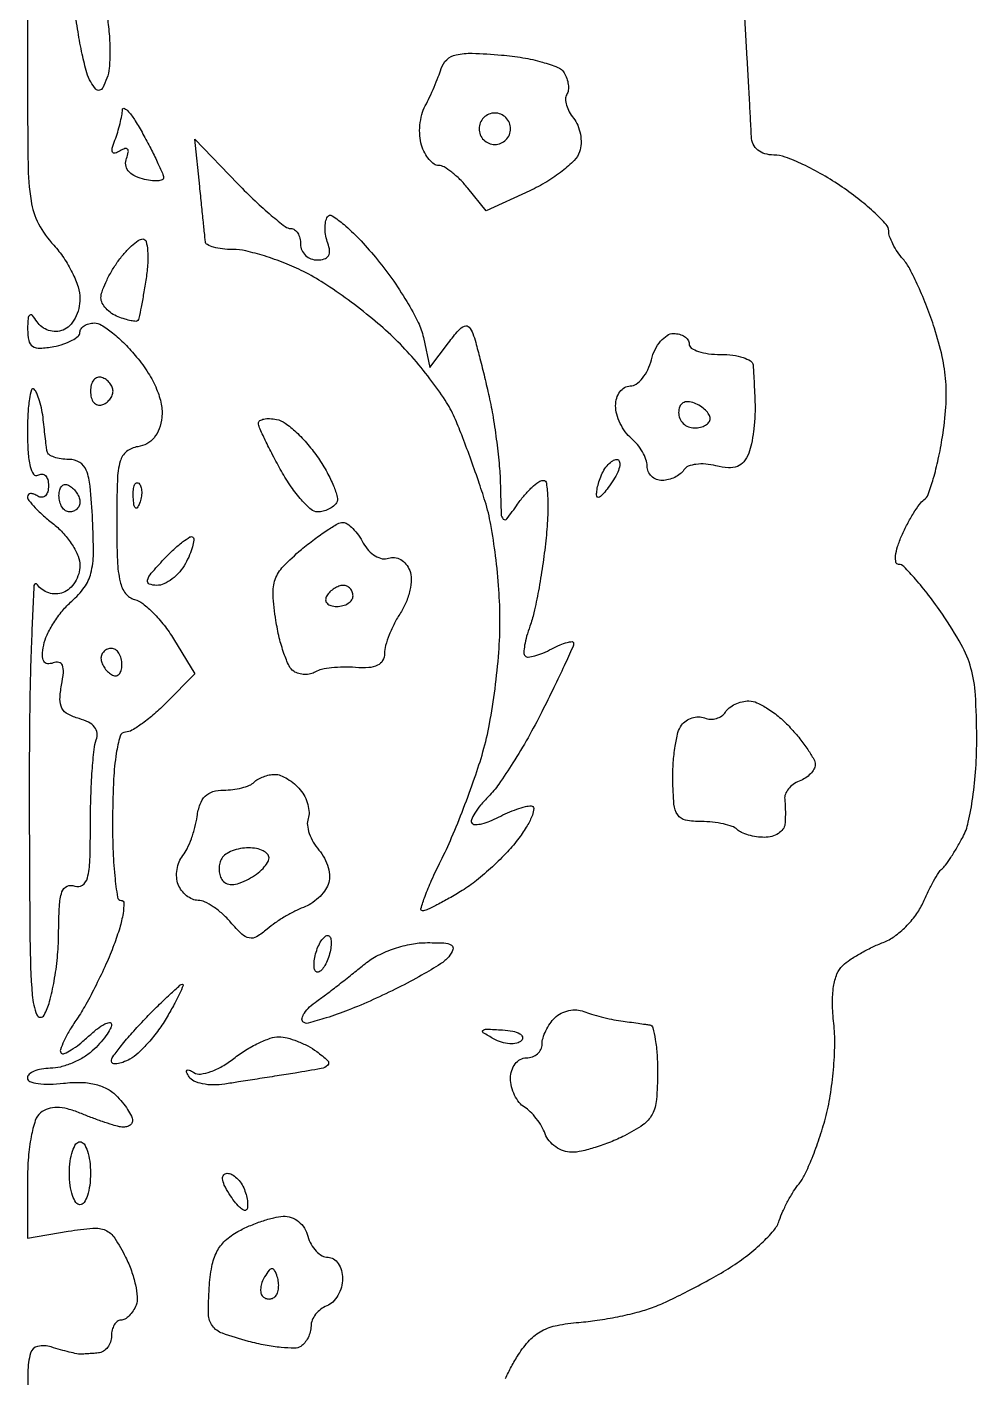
# Model space of a CAD drawing. Extents: x 0 to 102, y 0 to 135.
# Drawn here: x 0 to 7.65, y 97.08 to 107.97 of the extents above; entities that cross this region are included whole.
import ezdxf

# ---------------------------------------------------------------- set-up
doc = ezdxf.new("R2010")
doc.units = 0
doc.header["$MEASUREMENT"] = 0

msp = doc.modelspace()

# ---------------------------------------------------------------- linework, layer by layer
for points in [[(0.003009, 108.378227, 0.001974), (0, 107.616276, 0.003132), (0.004694, 106.866874, 0.034131), (0.029026, 106.566245, 0.083213), (0.089737, 106.379956, 0.06668), (0.2115, 106.207305, -0.038832), (0.292442, 106.105093, -0.033777), (0.360872, 105.986851, -0.035264), (0.408084, 105.870875, -0.079191), (0.423, 105.777291, -0.062058), (0.412903, 105.696255, -0.060656), (0.383215, 105.619502, -0.06594), (0.339375, 105.558344, -0.113172), (0.287562, 105.523517, -0.089203), (0.230183, 105.512573, -0.07897), (0.169946, 105.521497, -0.080028), (0.116147, 105.548447, -0.095843), (0.077357, 105.589622, 0.030304), (0.039587, 105.641966, 0.410297), (0.018306, 105.64424, 0.211923), (0.004416, 105.617616, 0.013988), (0.001295, 105.529082, 0.053312), (0.01024, 105.439278, 0.198405), (0.041563, 105.393248, 0.161198), (0.101295, 105.377235, 0.032799), (0.2115, 105.390894, 0.032131), (0.292489, 105.411844, 0.045349), (0.360872, 105.441402, 0.054081), (0.408618, 105.474538, 0.21734), (0.423, 105.506062, -0.151318), (0.431828, 105.534565, -0.098393), (0.456673, 105.558846, -0.081349), (0.493802, 105.575224, -0.063357), (0.53763, 105.5808, -0.141721), (0.596064, 105.563898, -0.028294), (0.685384, 105.500171, -0.027853), (0.784188, 105.411398, -0.022826), (0.879654, 105.306317, -0.032078), (0.97325, 105.177329, -0.042251), (1.040228, 105.0484, -0.048071), (1.077663, 104.926782, -0.079891), (1.082274, 104.819867, -0.056875), (1.060709, 104.727757, -0.086184), (1.020235, 104.656332, -0.096341), (0.961951, 104.608108, -0.089414), (0.8883, 104.583638, 0.135843), (0.798429, 104.544314, 0.155566), (0.747247, 104.466135, 0.060422), (0.724113, 104.313369, 0.007399), (0.7191, 103.974624, 0.008897), (0.724643, 103.663138, 0.047909), (0.746811, 103.495311, 0.103955), (0.790561, 103.400975, 0.170013), (0.862901, 103.352267, -0.102923), (0.929698, 103.319098, -0.031258), (1.014491, 103.24344, -0.029839), (1.101242, 103.144555, -0.028527), (1.177019, 103.034599), (1.347336, 102.754536), (1.117818, 102.520318, -0.019128), (1.022774, 102.430474, -0.023303), (0.926994, 102.354211, -0.022745), (0.842119, 102.298561, -0.128411), (0.790506, 102.28375, 0.325985), (0.746101, 102.249693, 0.033221), (0.715408, 102.112349, 0.026295), (0.694293, 101.903727, 0.009397), (0.685467, 101.6046, 0.010688), (0.688236, 101.345109, 0.017696), (0.702994, 101.12661, 0.011909), (0.724988, 100.953868, 0.370801), (0.755306, 100.9278, -0.416659), (0.776949, 100.905975, -0.038606), (0.769766, 100.822182, -0.032103), (0.742986, 100.706173, -0.017703), (0.696289, 100.56825, -0.014736), (0.632322, 100.41322, -0.010708), (0.552457, 100.244546, -0.010835), (0.469702, 100.087625, -0.02321), (0.397766, 99.971179, 0.01656), (0.338164, 99.877508, 0.025745), (0.293786, 99.792698, 0.023306), (0.265853, 99.723566, 0.288311), (0.271877, 99.697123, 0.311198), (0.296525, 99.692586, 0.031945), (0.351788, 99.721727, 0.030928), (0.419368, 99.769058, 0.019307), (0.492607, 99.832189, -0.020518), (0.563381, 99.892898, -0.046037), (0.622693, 99.931415, -0.097083), (0.661402, 99.942983, -0.442866), (0.6768, 99.929008, -0.127495), (0.667002, 99.891207, -0.029249), (0.631354, 99.835063, -0.028398), (0.58131, 99.773303, -0.024372), (0.522089, 99.714212, -0.050127), (0.449392, 99.660605, -0.035746), (0.358865, 99.615329, -0.036274), (0.265287, 99.58434, -0.061896), (0.183689, 99.5742, 0.040672), (0.113357, 99.568469, 0.060067), (0.053959, 99.551223, 0.07899), (0.013596, 99.525905, 0.21652), (0, 99.495979, 0.313009), (0.019275, 99.468206, 0.053233), (0.08519, 99.451302, 0.041891), (0.178844, 99.445588, 0.025156), (0.290008, 99.453729, -0.034881), (0.424034, 99.460928, -0.052398), (0.540181, 99.446833, -0.060866), (0.636899, 99.411851, -0.079358), (0.713008, 99.356706, -0.024402), (0.763913, 99.300574, -0.027564), (0.806934, 99.241903, -0.028383), (0.837497, 99.188626, -0.116544), (0.846, 99.152643, -0.161585), (0.837613, 99.127368, -0.124995), (0.814936, 99.108982, -0.096393), (0.780695, 99.100587, -0.063961), (0.74025, 99.103811, -0.024249), (0.685645, 99.11809, -0.007144), (0.603436, 99.145201, -0.007154), (0.511731, 99.178379, -0.007637), (0.423, 99.213482, 0.034443), (0.323198, 99.246903, 0.061902), (0.237703, 99.258136, 0.076729), (0.165575, 99.247517, 0.095022), (0.10575, 99.215698, 0.146338), (0.063178, 99.153724, 0.030139), (0.029885, 99.023896, 0.028179), (0.007405, 98.857675, 0.019524), (0, 98.668105), (0, 98.205728), (0.329264, 98.261356, -0.020967), (0.527754, 98.286387, -0.127712), (0.628858, 98.268975, -0.143157), (0.702905, 98.205463, -0.028684), (0.790244, 98.052954, -0.029829), (0.837188, 97.942875, -0.031964), (0.869453, 97.83048, -0.033765), (0.884263, 97.731243, -0.112229), (0.874929, 97.666362, -0.049981), (0.851334, 97.619481, -0.054882), (0.819521, 97.579802, -0.062062), (0.784712, 97.552711, -0.135163), (0.752349, 97.5438, 0.164455), (0.72353, 97.534058, 0.095748), (0.698992, 97.506523, 0.076852), (0.682411, 97.465436, 0.057609), (0.6768, 97.4169, -0.080504), (0.668822, 97.367668, -0.084282), (0.645736, 97.324334, -0.09074), (0.611412, 97.293483, -0.114678), (0.57105, 97.279982, -0.003577), (0.527461, 97.276167, -0.003606), (0.483938, 97.272987, -0.003517), (0.445982, 97.270756, -0.014534), (0.423, 97.270237, -0.053839), (0.396906, 97.273226, -0.005693), (0.33721, 97.287393, -0.006983), (0.266335, 97.306124, -0.005552), (0.19035, 97.328257, 0.125277), (0.082211, 97.333157, 0.28286), (0.024833, 97.279135, 0.062836), (0.003296, 97.124833, 0.003294), (0, 96.624602, 0.005241)], [(0.640749, 108.05859, -0.019792), (0.658226, 107.911253, -0.019874), (0.663965, 107.763201, -0.020152), (0.658628, 107.634055, -0.071323), (0.640243, 107.553361, -0.022952), (0.60681, 107.476919, -0.225642), (0.579958, 107.4557, -0.284136), (0.550927, 107.465605, -0.033702), (0.50954, 107.52346, -0.073033), (0.477737, 107.597083, -0.01218), (0.441375, 107.747228, -0.013128), (0.407311, 107.927274, -0.011298), (0.380782, 108.118092, 0.018213)], [(3.85049, 97.073869, -0.018293), (3.898374, 97.170165, -0.016185), (3.95505, 97.266805, -0.048197), (4.045108, 97.383061, -0.081316), (4.14281, 97.457816, -0.072607), (4.267149, 97.502623, -0.031587), (4.4415, 97.526795, 0.018294), (4.5896, 97.543332, 0.012801), (4.755049, 97.572308, 0.012935), (4.912357, 97.608287, 0.026108), (5.0337, 97.646211, 0.021076), (5.155885, 97.697478, 0.00857), (5.317812, 97.777011, 0.008462), (5.489223, 97.868576, 0.010672), (5.644489, 97.959316, 0.024962), (5.785162, 98.055586, 0.026446), (5.912729, 98.163676, 0.027301), (6.011833, 98.267864, 0.098371), (6.056345, 98.3475, -0.027298), (6.084902, 98.421529, -0.017447), (6.125654, 98.504274, -0.017529), (6.171412, 98.582806, -0.031022), (6.215243, 98.6436, 0.061274), (6.262332, 98.717998, 0.014946), (6.320575, 98.851272, 0.015095), (6.378572, 99.009212, 0.014531), (6.427736, 99.17237, 0.026323), (6.466337, 99.352604, 0.017487), (6.492361, 99.562461, 0.017623), (6.503327, 99.768538, 0.032552), (6.495423, 99.936011, -0.023203), (6.484634, 100.099646, -0.042833), (6.493442, 100.232574, -0.054849), (6.5207, 100.334477, -0.112592), (6.566782, 100.402533, -0.040852), (6.624803, 100.448472, -0.017456), (6.70907, 100.500501, -0.017135), (6.803248, 100.550006, -0.021596), (6.893698, 100.588943, 0.065352), (6.983471, 100.637271, 0.039586), (7.07564, 100.715455, 0.039038), (7.156276, 100.809242, 0.054565), (7.211468, 100.904951, -0.011108), (7.254747, 100.997778, -0.013394), (7.299627, 101.082886, -0.012072), (7.340783, 101.152139, -0.083266), (7.366963, 101.1816, 0.067427), (7.39386, 101.210013, 0.010616), (7.437562, 101.273603, 0.011625), (7.486033, 101.351324, 0.009918), (7.533565, 101.4354, 0.069289), (7.57874, 101.556758, 0.019564), (7.614728, 101.755794, 0.018854), (7.638872, 101.991562, 0.016527), (7.646621, 102.2391, 0.014332), (7.636098, 102.584949, 0.053133), (7.600256, 102.799874, 0.060311), (7.522365, 102.988353, 0.022194), (7.369997, 103.23315, 0.012118), (7.258834, 103.387109, 0.017577), (7.152808, 103.516957, 0.013288), (7.060224, 103.617044, 0.202124), (7.01762, 103.635, -0.354023), (6.995978, 103.652519, -0.079823), (6.993411, 103.703341, -0.050005), (7.009311, 103.778397, -0.026323), (7.043042, 103.86765, -0.017124), (7.087779, 103.960689, -0.018587), (7.137657, 104.04788, -0.018407), (7.18567, 104.119034, -0.080936), (7.2216, 104.154497, 0.152876), (7.255194, 104.198684, 0.015395), (7.296787, 104.325961, 0.018181), (7.337048, 104.484489, 0.013498), (7.370351, 104.662097, 0.021934), (7.398104, 104.903423, 0.035996), (7.397832, 105.10897, 0.036505), (7.368173, 105.310306, 0.023364), (7.30601, 105.5385, 0.013983), (7.245137, 105.710236, 0.014431), (7.175347, 105.876477, 0.014285), (7.106753, 106.016722, 0.058019), (7.053231, 106.095061, -0.031429), (7.008825, 106.15318, -0.029981), (6.971284, 106.217303, -0.031364), (6.945148, 106.277932, -0.086287), (6.9372, 106.323647, 0.186366), (6.917642, 106.374296, 0.019623), (6.827105, 106.466506, 0.022161), (6.705964, 106.570839, 0.016011), (6.562407, 106.676536, 0.019743), (6.40607, 106.77524, 0.021301), (6.246272, 106.858652, 0.02141), (6.103961, 106.918096, 0.088443), (6.012507, 106.9344, -0.069105), (5.939702, 106.944511, -0.102607), (5.882795, 106.974171, -0.113234), (5.846082, 107.021445, -0.098688), (5.831278, 107.08245, 0.002548), (5.827314, 107.167782, 0.000449), (5.818907, 107.328024, 0.000486), (5.808698, 107.515902, 0.000437), (5.797761, 107.710546), (5.770365, 108.190591)]]:
    msp.add_lwpolyline(points, format="xyb")
for points in [[(3.817593, 107.740257, -0.020888), (3.990883, 107.718371, -0.026848), (4.147564, 107.683155, -0.026574), (4.271536, 107.640981, -0.1604), (4.32287, 107.597819, -0.055245), (4.344524, 107.552202, -0.053442), (4.355968, 107.502438, -0.057968), (4.356127, 107.456149, -0.110753), (4.344035, 107.421183, 0.146163), (4.334351, 107.385258, 0.063515), (4.342003, 107.335906, 0.05519), (4.364344, 107.281704, 0.047912), (4.398906, 107.230854, -0.076398), (4.432985, 107.174032, -0.053142), (4.453808, 107.102033, -0.052778), (4.459088, 107.026621, -0.071835), (4.446964, 106.95961, -0.115021), (4.404328, 106.890292, -0.031752), (4.308104, 106.804727, -0.0303), (4.183512, 106.718982, -0.027595), (4.045604, 106.645951), (3.695059, 106.484403), (3.547119, 106.667101, 0.026272), (3.484132, 106.737034, 0.030775), (3.41723, 106.796132, 0.03218), (3.355618, 106.838073, 0.13413), (3.31269, 106.8498, -0.156089), (3.275785, 106.861609, -0.062538), (3.236326, 106.897948, -0.053734), (3.20048, 106.950997, -0.044918), (3.174179, 107.013708, -0.06091), (3.160285, 107.087686, -0.039921), (3.161657, 107.174513, -0.039856), (3.17684, 107.260247, -0.059665), (3.204603, 107.330958, 0.013765), (3.239472, 107.400324, 0.00893), (3.276113, 107.482284, 0.008979), (3.309049, 107.56366, 0.016806), (3.332266, 107.630777, -0.131551), (3.377515, 107.702789, -0.132343), (3.452595, 107.742356, -0.06442), (3.581201, 107.754378, -0.012103)], [(0.9306, 107.1036, -0.006458), (0.99295, 106.986138, -0.008702), (1.04613, 106.878168, -0.006299), (1.087725, 106.786911, -0.08805), (1.096254, 106.75197, -0.328707), (1.084755, 106.734085, -0.076512), (1.04765, 106.726117, -0.050721), (0.992282, 106.728475, -0.027972), (0.925815, 106.741938, -0.05859), (0.857105, 106.768812, -0.1063), (0.811225, 106.807588, -0.133689), (0.791599, 106.855128, -0.123654), (0.797946, 106.907612, 0.037801), (0.81245, 106.956066, 0.237209), (0.806236, 106.980349, 0.30748), (0.785141, 106.985912, 0.053753), (0.746054, 106.967216, -0.065202), (0.705884, 106.949115, -0.370985), (0.686104, 106.957886, -0.180239), (0.683366, 106.989542, -0.024018), (0.704723, 107.054341, 0.017434), (0.726683, 107.118133, 0.014273), (0.745793, 107.187684, 0.014514), (0.759689, 107.252702, 0.036435), (0.764946, 107.300869, -0.547827), (0.781294, 107.310505, -0.100974), (0.81507, 107.283689, -0.035447), (0.86798, 107.21076, -0.013969)], [(3.7647, 107.2728, 0.099038), (3.71627, 107.263112, 0.097945), (3.675077, 107.235523, 0.097945), (3.647488, 107.19433, 0.099038), (3.6378, 107.1459, 0.099038), (3.647488, 107.09747, 0.097945), (3.675077, 107.056277, 0.097945), (3.71627, 107.028688, 0.099038), (3.7647, 107.019, 0.099038), (3.81313, 107.028688, 0.097945), (3.854323, 107.056277, 0.097945), (3.881912, 107.09747, 0.099038), (3.8916, 107.1459, 0.099038), (3.881912, 107.19433, 0.097945), (3.854323, 107.235523, 0.097945), (3.81313, 107.263112, 0.099038)], [(1.695132, 106.70175, 0.010451), (1.834136, 106.56401, 0.014798), (1.963883, 106.447818, 0.010828), (2.075248, 106.357929, 0.165854), (2.121361, 106.3422, -0.159328), (2.151203, 106.332443, -0.096877), (2.176617, 106.304923, -0.0786), (2.193779, 106.26383, -0.059756), (2.1996, 106.2153, 0.106303), (2.210012, 106.166882, 0.099375), (2.239536, 106.125677, 0.096079), (2.283653, 106.098054, 0.09222), (2.335551, 106.0884, 0.076788), (2.391138, 106.096988, 0.177932), (2.42403, 106.122448, 0.167014), (2.433824, 106.164482, 0.066184), (2.419877, 106.222934, -0.045872), (2.403727, 106.280234, -0.042345), (2.397718, 106.341091, -0.045067), (2.401948, 106.396418, -0.097103), (2.416939, 106.436248, -0.422199), (2.454598, 106.444599, -0.029924), (2.55023, 106.373309, -0.02805), (2.669694, 106.260555, -0.015754), (2.802325, 106.111363, -0.01979), (2.934924, 105.938957, -0.019166), (3.054982, 105.754792, -0.019487), (3.147917, 105.584845, -0.064194), (3.189626, 105.46435), (3.24023, 105.221), (3.391466, 105.421498, -0.01648), (3.472025, 105.52128, -0.125109), (3.521187, 105.555618, -0.309997), (3.557632, 105.546683, -0.096539), (3.587995, 105.495648, -0.019346), (3.610661, 105.423784, -0.003926), (3.644889, 105.294584, -0.004134), (3.682292, 105.143616, -0.003863), (3.718076, 104.9886, -0.014022), (3.75104, 104.818204, -0.009194), (3.779868, 104.620326, -0.009251), (3.800848, 104.42642, -0.017515), (3.809369, 104.2695, 0.003687), (3.81543, 104.041693, 0.182212), (3.832495, 104.000695, 0.462022), (3.861239, 104.002125, 0.011592), (3.948656, 104.12145, -0.023834), (4.004837, 104.194326, -0.029921), (4.063843, 104.255885, -0.030768), (4.117882, 104.300052, -0.157202), (4.154324, 104.3118, -0.378444), (4.18051, 104.288667, -0.020241), (4.190494, 104.168905, -0.023426), (4.189843, 104.011869, -0.01393), (4.175106, 103.82535, -0.009754), (4.149595, 103.62429, -0.009477), (4.116051, 103.422433, -0.009421), (4.079868, 103.246169, -0.034365), (4.047235, 103.136817, 0.020842), (4.020943, 103.056687, 0.029158), (4.004716, 102.983103, 0.028969), (3.998686, 102.923517, 0.210091), (4.008887, 102.897313, 0.229148), (4.034122, 102.888531, 0.036234), (4.087147, 102.898623, 0.034017), (4.152442, 102.92088, 0.023723), (4.222754, 102.954322, -0.019875), (4.290465, 102.987168, -0.038255), (4.347369, 103.007005, -0.056133), (4.386984, 103.012863, -0.424403), (4.3992, 103.001064, -0.106099), (4.392056, 102.967778, -0.00238), (4.323924, 102.818262, -0.005263), (4.241141, 102.643717, -0.003523), (4.142941, 102.445728, -0.012018), (4.032076, 102.238633, -0.011856), (3.910907, 102.036152, -0.011798), (3.796494, 101.863996, -0.043838), (3.712891, 101.764291, 0.022859), (3.649332, 101.694639, 0.036584), (3.602519, 101.629183, 0.041928), (3.575643, 101.575464, 0.299909), (3.581204, 101.548396, 0.213565), (3.608455, 101.537995, 0.042893), (3.661138, 101.545524, 0.038383), (3.725675, 101.5658, 0.02757), (3.794193, 101.597746, -0.020046), (3.866419, 101.632752, -0.019314), (3.942108, 101.662335, -0.019657), (4.010724, 101.68316, -0.063926), (4.057771, 101.6892, -0.420901), (4.07785, 101.668658, -0.085675), (4.066944, 101.61306, -0.04614), (4.025887, 101.529535, -0.021894), (3.95883, 101.43, -0.0289), (3.866239, 101.318818, -0.017864), (3.745634, 101.198823, -0.0179), (3.617563, 101.088442, -0.030504), (3.502162, 101.007, -0.008573), (3.396647, 100.944262, -0.011521), (3.298858, 100.891316, -0.008751), (3.216039, 100.850726, -0.109989), (3.182239, 100.8432, -0.502591), (3.169306, 100.860594, -0.014768), (3.20284, 100.961243, -0.018459), (3.255838, 101.090889, -0.010252), (3.329448, 101.24505, 0.015778), (3.416807, 101.433327, 0.008604), (3.512637, 101.669363, 0.008566), (3.601883, 101.912853, 0.01346), (3.669273, 102.125221, 0.024828), (3.722062, 102.349958, 0.013102), (3.766274, 102.633168, 0.013005), (3.796449, 102.926104, 0.019558), (3.806084, 103.182721, 0.017241), (3.797079, 103.432345, 0.013285), (3.770655, 103.703597, 0.013486), (3.73234, 103.956004, 0.030992), (3.686759, 104.1426, 0.00712), (3.63208, 104.309959, 0.004873), (3.565453, 104.498449, 0.004912), (3.497684, 104.678853, 0.009909), (3.440078, 104.8194, 0.043225), (3.365501, 104.957485, 0.017672), (3.242046, 105.13154, 0.017329), (3.095491, 105.310226, 0.021208), (2.946053, 105.466203, 0.019356), (2.780015, 105.613508, 0.013709), (2.583112, 105.766188, 0.013866), (2.386688, 105.901847, 0.028292), (2.22412, 105.994953, 0.021188), (2.071987, 106.063107, 0.019146), (1.90945, 106.120699, 0.019564), (1.759873, 106.160988, 0.056056), (1.65307, 106.173, -0.027885), (1.570372, 106.177616, -0.042305), (1.499773, 106.191638, -0.05071), (1.449156, 106.211971, -0.256612), (1.432939, 106.23645, 0.004527), (1.429101, 106.278147, 0.000329), (1.417394, 106.393092, 0.00046), (1.403216, 106.530161, 0.000348), (1.38741, 106.6806), (1.347142, 107.0613)], [(0.930078, 106.2576, -0.340989), (0.955847, 106.237714, -0.044029), (0.968302, 106.164408, -0.036699), (0.969012, 106.06198, -0.021671), (0.955607, 105.94035, -0.004202), (0.935527, 105.817105, -0.006231), (0.915681, 105.709494, -0.003035), (0.897192, 105.618711, -0.115488), (0.888434, 105.599959, -0.254139), (0.873953, 105.593731, -0.024556), (0.834735, 105.599284, -0.026468), (0.785793, 105.611402, -0.017698), (0.731209, 105.63016, -0.057562), (0.67805, 105.65793, -0.058771), (0.633034, 105.696922, -0.06492), (0.602442, 105.740699, -0.120647), (0.5922, 105.782527, -0.084295), (0.600771, 105.833007, -0.023444), (0.630886, 105.907695, -0.022961), (0.67349, 105.990323, -0.022264), (0.723897, 106.069576, -0.024575), (0.779781, 106.141559, -0.030543), (0.838788, 106.202368, -0.03164), (0.893019, 106.245875, -0.154424)], [(5.204512, 105.4962, -0.065727), (5.252407, 105.489877, -0.083036), (5.292997, 105.471349, -0.099156), (5.320145, 105.443862, -0.14642), (5.3298, 105.4116, 0.254951), (5.347529, 105.379091, 0.06271), (5.404354, 105.351851, 0.048861), (5.486373, 105.333156, 0.031626), (5.5836, 105.327, -0.031529), (5.681369, 105.320829, -0.046741), (5.765105, 105.302149, -0.057619), (5.824721, 105.274951, -0.238635), (5.845091, 105.2424, -0.008847), (5.848541, 105.195202, -0.001881), (5.852782, 105.112944, -0.001968), (5.856964, 105.017553, -0.00187), (5.860473, 104.920497, -0.022742), (5.859139, 104.818479, -0.017759), (5.848729, 104.708143, -0.018089), (5.831629, 104.605925, -0.041142), (5.809694, 104.530824, -0.077068), (5.770582, 104.462552, -0.133798), (5.718177, 104.424286, -0.110457), (5.64605, 104.413778, -0.042664), (5.545696, 104.430037, 0.042075), (5.463176, 104.443507, 0.051586), (5.385128, 104.441526, 0.06024), (5.322482, 104.42561, 0.163456), (5.287692, 104.396711, -0.087983), (5.258655, 104.364204, -0.053318), (5.214819, 104.336742, -0.051324), (5.163831, 104.318097, -0.062082), (5.113307, 104.3118, -0.094533), (5.066774, 104.320677, -0.096772), (5.02721, 104.346034, -0.098931), (5.000726, 104.383872, -0.103734), (4.9914, 104.428341, 0.086594), (4.982282, 104.480597, 0.04354), (4.954123, 104.541585, 0.041499), (4.913056, 104.601291, 0.048188), (4.8645, 104.6502, -0.063393), (4.815925, 104.70219, -0.044279), (4.774877, 104.77124, -0.044533), (4.746903, 104.845823, -0.067559), (4.7376, 104.914359, -0.07247), (4.746444, 104.975057, -0.087334), (4.772183, 105.02654, -0.100473), (4.810434, 105.060958, -0.133897), (4.855329, 105.0732, 0.15466), (4.904295, 105.088717, 0.069524), (4.954068, 105.135328, 0.059134), (4.99711, 105.203792, 0.049341), (5.02614, 105.2847, -0.052514), (5.055746, 105.365596, -0.061291), (5.100434, 105.434072, -0.071387), (5.152651, 105.48058, -0.147328)], [(0.598545, 105.141585, 0.159683), (0.563988, 105.14176, 0.143818), (0.534315, 105.121576, 0.107546), (0.514339, 105.082593, 0.064908), (0.5076, 105.0309, 0.064908), (0.514339, 104.979207, 0.107546), (0.534315, 104.940224, 0.143818), (0.563988, 104.92004, 0.159683), (0.598545, 104.920215, 0.073624), (0.633308, 104.937818, 0.066918), (0.662775, 104.965234, 0.070382), (0.682687, 104.99791, 0.102038), (0.68949, 105.0309, 0.102038), (0.682687, 105.06389, 0.070382), (0.662775, 105.096566, 0.066918), (0.633308, 105.123982, 0.073624)], [(0.053722, 105.047678, 0.564595), (0.032968, 105.042542, 0.036584), (0.015781, 104.96818, 0.025863), (0.003787, 104.85134, 0.012645), (0, 104.701607, 0.016254), (0.005298, 104.538688, 0.043475), (0.02286, 104.423969, 0.086486), (0.050018, 104.361712, 0.405363), (0.0846, 104.3541, -0.146489), (0.116697, 104.36273, -0.191582), (0.144349, 104.350817, -0.134005), (0.163028, 104.318114, -0.063222), (0.1692, 104.2695, -0.063222), (0.163028, 104.220886, -0.134005), (0.144349, 104.188183, -0.191582), (0.116697, 104.17627, -0.146489), (0.0846, 104.1849, 0.047384), (0.052148, 104.200933, 0.103166), (0.024851, 104.205298, 0.180658), (0.007201, 104.197742, 0.205014), (0, 104.180918, 0.173404), (0.01096, 104.150266, 0.018245), (0.062128, 104.09231, 0.020865), (0.130493, 104.02611, 0.01527), (0.2115, 103.958285, -0.043481), (0.292422, 103.882379, -0.040862), (0.360872, 103.792111, -0.043562), (0.407989, 103.701615, -0.09856), (0.423, 103.626205, -0.074858), (0.412877, 103.55897, -0.064511), (0.383215, 103.493902, -0.06685), (0.339345, 103.440753, -0.095495), (0.287562, 103.408517, -0.086893), (0.230454, 103.397353, -0.079308), (0.170998, 103.405646, -0.081317), (0.118369, 103.431665, -0.099275), (0.080939, 103.471724, 0.735718), (0.052159, 103.464333, 0.003359), (0.031772, 103.002455, 0.006528), (0.01755, 102.418218, 0.003423), (0.014327, 101.691152, 0.001569), (0.02029, 100.61686, 0.015417), (0.038182, 100.164345, 0.081897), (0.076089, 100.005162, 0.626459), (0.133352, 100.00205, 0.060628), (0.177643, 100.111451, 0.021081), (0.215065, 100.277686, 0.020581), (0.24124, 100.466007, 0.022544), (0.250802, 100.650195, -0.010252), (0.257125, 100.881791, -0.068), (0.278185, 100.995216, -0.207374), (0.318949, 101.040921, -0.20269), (0.3807, 101.042994, 0.247395), (0.443049, 101.050426, 0.182003), (0.483454, 101.108603, 0.054279), (0.503142, 101.249826, 0.007517), (0.5076, 101.54633, -0.00782), (0.511047, 101.766689, -0.009598), (0.521431, 101.972246, -0.008249), (0.536265, 102.143973, -0.066031), (0.554685, 102.221063, 0.122096), (0.561484, 102.275872, 0.140515), (0.541079, 102.3243, 0.107326), (0.492234, 102.363717, 0.052393), (0.41695, 102.392095, -0.057279), (0.326714, 102.427116, -0.15122), (0.278216, 102.475557, -0.130962), (0.261644, 102.547837, -0.038474), (0.274472, 102.661923, 0.023121), (0.289274, 102.764984, 0.115256), (0.281573, 102.822512, 0.265131), (0.253492, 102.845682, 0.135304), (0.206504, 102.841089, -0.116776), (0.160384, 102.834876, -0.251533), (0.131507, 102.854271, -0.13606), (0.120964, 102.902305, -0.032518), (0.130793, 102.98423, -0.064494), (0.157744, 103.067438, -0.031759), (0.211703, 103.164921, -0.030874), (0.281508, 103.260506, -0.039169), (0.357646, 103.3389, 0.057152), (0.457895, 103.449819, 0.093142), (0.511195, 103.564523, 0.061644), (0.531215, 103.722438, 0.013771), (0.524528, 103.99455, 0.010166), (0.504899, 104.265038, 0.070168), (0.474256, 104.394235, 0.167341), (0.420614, 104.45733, 0.134449), (0.334178, 104.481, -0.036335), (0.270224, 104.485654, -0.050328), (0.214491, 104.499638, -0.061405), (0.174154, 104.520081, -0.205449), (0.158403, 104.54445, -0.010209), (0.153019, 104.580527, -0.001976), (0.144879, 104.645963, -0.002101), (0.136005, 104.722374, -0.001939), (0.127526, 104.800928, 0.022383), (0.115888, 104.878763, 0.024369), (0.097563, 104.953034, 0.024817), (0.075778, 105.014568, 0.099203)], [(5.3721, 104.934594, 0.075244), (5.320074, 104.94602, 0.151899), (5.279663, 104.936324, 0.166113), (5.254185, 104.906357, 0.094119), (5.2452, 104.859045, 0.10122), (5.254898, 104.811632, 0.098432), (5.282477, 104.771297, 0.097416), (5.323666, 104.744275, 0.096899), (5.3721, 104.7348, 0.057609), (5.420636, 104.740411, 0.076852), (5.461723, 104.756992, 0.095748), (5.489258, 104.78153, 0.164455), (5.499, 104.810349, 0.13875), (5.48981, 104.842827, 0.061199), (5.461723, 104.87801, 0.053891), (5.420643, 104.910365, 0.048303)], [(2.006275, 104.803868, -0.108744), (2.074916, 104.774287, -0.03114), (2.165103, 104.700489, -0.02976), (2.259117, 104.602215, -0.027695), (2.343246, 104.491174, -0.021616), (2.413395, 104.376697, -0.030052), (2.4653, 104.268267, -0.030304), (2.495887, 104.177724, -0.207598), (2.489278, 104.132209, -0.087837), (2.463916, 104.1038, -0.053324), (2.425653, 104.079799, -0.051349), (2.38116, 104.063504, -0.062196), (2.337085, 104.058, -0.182546), (2.28469, 104.077789, -0.030972), (2.207712, 104.154576, -0.030321), (2.124514, 104.260875, -0.022863), (2.045978, 104.386769, -0.007002), (1.975199, 104.516939, -0.009618), (1.915479, 104.636039, -0.006738), (1.869048, 104.736727, -0.105034), (1.8612, 104.773672, -0.257045), (1.872245, 104.793736, -0.09004), (1.903816, 104.806522, -0.0619), (1.950687, 104.810354, -0.037062)], [(4.747368, 104.481, -0.31296), (4.7675, 104.467031, -0.130593), (4.770897, 104.432428, -0.067431), (4.754611, 104.379123, -0.03178), (4.720369, 104.315647, -0.01756), (4.678878, 104.254128, -0.030493), (4.6397, 104.206606, -0.033321), (4.606928, 104.175844, -0.38572), (4.590761, 104.176639, -0.209904), (4.583617, 104.194972, -0.029921), (4.587825, 104.236078, -0.029807), (4.599251, 104.286828, -0.021345), (4.61776, 104.341991, -0.044569), (4.643811, 104.395175, -0.051509), (4.677836, 104.440166, -0.058929), (4.714296, 104.471042, -0.147285)], [(0.3384, 104.2695, -0.06081), (0.370761, 104.243595, -0.051032), (0.398149, 104.209189, -0.053229), (0.416799, 104.171919, -0.089642), (0.423, 104.137607, -0.105429), (0.416523, 104.107233, -0.099231), (0.398149, 104.081385, -0.096318), (0.370695, 104.064059, -0.092995), (0.3384, 104.058, -0.153634), (0.306135, 104.068154, -0.097988), (0.278651, 104.096744, -0.080552), (0.260106, 104.139462, -0.062283), (0.2538, 104.189893, -0.066118), (0.259998, 104.236561, -0.138808), (0.278651, 104.267683, -0.191142), (0.306282, 104.278632, -0.139169)], [(0.897113, 104.288887, -0.126455), (0.913461, 104.261229, -0.060344), (0.920158, 104.220172, -0.05415), (0.916992, 104.173003, -0.051402), (0.903791, 104.126737, -0.054073), (0.885048, 104.091487, -0.470617), (0.86963, 104.090028, -0.168741), (0.857674, 104.114711, -0.018894), (0.852679, 104.17785, -0.028489), (0.853609, 104.236747, -0.077125), (0.862976, 104.277354, -0.208169), (0.878597, 104.292797, -0.296942)], [(2.541514, 103.9734, -0.15572), (2.576433, 103.962255, -0.043451), (2.620681, 103.924623, -0.039377), (2.665971, 103.870905, -0.032602), (2.705514, 103.80735, 0.061931), (2.748049, 103.747148, 0.073111), (2.801967, 103.703006, 0.085388), (2.858544, 103.681082, 0.142388), (2.909074, 103.685312, -0.124478), (2.957059, 103.691036, -0.100781), (3.006271, 103.674189, -0.090494), (3.049188, 103.637209, -0.078327), (3.078902, 103.585641, -0.098338), (3.090807, 103.516437, -0.046923), (3.080001, 103.426414, -0.044027), (3.050421, 103.331207, -0.047737), (3.005219, 103.245356, 0.026965), (2.955913, 103.16045, 0.024453), (2.914241, 103.067959, 0.025237), (2.885197, 102.981465, 0.068479), (2.8764, 102.917533, -0.130097), (2.861227, 102.860206, -0.152198), (2.820248, 102.821936, -0.097774), (2.74863, 102.803325, -0.033851), (2.641329, 102.804224, 0.0228), (2.54501, 102.807159, 0.023635), (2.449983, 102.801222, 0.02418), (2.368643, 102.788261, 0.087023), (2.32004, 102.76885, -0.084109), (2.280457, 102.752776, -0.061099), (2.233043, 102.748216, -0.060444), (2.185357, 102.755272, -0.077544), (2.144955, 102.773432, -0.140042), (2.10716, 102.816933, -0.024927), (2.066046, 102.917754, -0.02524), (2.028682, 103.044401, -0.020402), (2.001123, 103.18348, -0.023487), (1.978546, 103.391986, -0.101794), (1.996067, 103.514543, -0.105683), (2.060198, 103.617869, -0.026315), (2.20627, 103.75453, -0.01315), (2.311372, 103.838348, -0.017132), (2.412044, 103.909107, -0.01483), (2.498547, 103.961991, -0.130501)], [(1.332588, 103.853412, -0.236475), (1.340527, 103.829533, -0.033045), (1.32937, 103.77706, -0.031964), (1.306523, 103.712364, -0.022007), (1.272878, 103.642246, -0.055607), (1.226461, 103.57476, -0.052365), (1.165452, 103.517631, -0.056342), (1.099778, 103.478677, -0.106096), (1.039776, 103.4658, -0.096647), (0.981716, 103.477129, -0.382401), (0.967049, 103.507114, -0.109163), (0.997169, 103.563172, -0.010922), (1.099487, 103.676966, -0.015933), (1.178041, 103.755419, -0.026243), (1.249792, 103.815903, -0.024441), (1.308839, 103.856218, -0.346885)], [(2.542993, 103.4658, 0.089642), (2.508681, 103.459599, 0.053229), (2.471411, 103.440949, 0.051032), (2.437005, 103.413561, 0.06081), (2.4111, 103.3812, 0.139169), (2.401968, 103.349082, 0.191142), (2.412917, 103.321451, 0.138808), (2.444039, 103.302798, 0.066118), (2.490707, 103.2966, 0.062283), (2.541138, 103.302906, 0.080552), (2.583856, 103.321451, 0.097988), (2.612446, 103.348935, 0.153634), (2.6226, 103.3812, 0.092995), (2.616541, 103.413495, 0.096318), (2.599215, 103.440949, 0.099231), (2.573367, 103.459323, 0.105429)], [(0.6768, 102.9582, 0.092995), (0.644505, 102.952141, 0.096318), (0.617051, 102.934815, 0.099231), (0.598677, 102.908967, 0.105429), (0.5922, 102.878593, 0.089642), (0.598401, 102.844281, 0.053229), (0.617051, 102.807011, 0.051032), (0.644439, 102.772605, 0.06081), (0.6768, 102.7467, 0.139169), (0.708918, 102.737568, 0.191142), (0.736549, 102.748517, 0.138808), (0.755202, 102.779639, 0.066118), (0.7614, 102.826307, 0.062283), (0.755094, 102.876738, 0.080552), (0.736549, 102.919456, 0.097988), (0.709065, 102.948046, 0.153634)], [(5.811542, 102.5352, -0.110242), (5.876343, 102.520737, -0.033857), (5.964489, 102.471791, -0.032043), (6.05856, 102.401952, -0.030181), (6.144949, 102.319341, -0.017621), (6.221543, 102.230619, -0.021726), (6.286235, 102.14254, -0.020764), (6.333402, 102.065352, -0.127433), (6.345, 102.020586, -0.130441), (6.335619, 101.98524, -0.063108), (6.307283, 101.947567, -0.056171), (6.265711, 101.913421, -0.0523), (6.216602, 101.888419, 0.064258), (6.168376, 101.862401, 0.067759), (6.129305, 101.825385, 0.075474), (6.104939, 101.783455, 0.1244), (6.099726, 101.743024, -0.018043), (6.103431, 101.6986, -0.009927), (6.104918, 101.644072, -0.009886), (6.104234, 101.588627, -0.015597), (6.101224, 101.54115, -0.138436), (6.085584, 101.500784, -0.089343), (6.048584, 101.466464, -0.077071), (5.996139, 101.443309, -0.065579), (5.9361, 101.4354, -0.036482), (5.872031, 101.440081, -0.034043), (5.807785, 101.454038, -0.035856), (5.752457, 101.474465, -0.089332), (5.717082, 101.49885, 0.112473), (5.67779, 101.52336, 0.029416), (5.605808, 101.543662, 0.02836), (5.518905, 101.557631, 0.025675), (5.428032, 101.5623, -0.047099), (5.300507, 101.574339, -0.199337), (5.237726, 101.615631, -0.130273), (5.207674, 101.701564, -0.016266), (5.198746, 101.9007, -0.020136), (5.20258, 102.037638, -0.022257), (5.217488, 102.169282, -0.022338), (5.240074, 102.279606, -0.096718), (5.268381, 102.339821, -0.086343), (5.305008, 102.375073, -0.073432), (5.353441, 102.398313, -0.074343), (5.405923, 102.406373, -0.09286), (5.454328, 102.397504, 0.082414), (5.501385, 102.387869, 0.07818), (5.549945, 102.393653, 0.081725), (5.59252, 102.413576, 0.104493), (5.622335, 102.444833, -0.089995), (5.653492, 102.479432, -0.053207), (5.700953, 102.508655, -0.050969), (5.756388, 102.528497, -0.060544)], [(1.991841, 101.943, -0.093708), (2.038472, 101.934183, -0.042424), (2.094434, 101.906559, -0.040024), (2.150275, 101.866411, -0.043708), (2.197239, 101.818944, -0.055801), (2.233706, 101.763434, -0.05067), (2.25842, 101.699431, -0.053964), (2.268469, 101.636933, -0.099955), (2.260937, 101.586294, 0.116712), (2.254949, 101.534239, 0.053119), (2.270259, 101.467036, 0.048545), (2.302464, 101.396279, 0.048056), (2.3478, 101.332801, -0.05897), (2.392272, 101.267575, -0.053668), (2.421997, 101.1917, -0.057176), (2.433421, 101.117082, -0.101371), (2.423279, 101.055932, -0.071169), (2.39294, 101.001503, -0.0437), (2.34346, 100.947089, -0.042947), (2.283796, 100.900815, -0.058239), (2.222669, 100.870722, 0.03253), (2.155001, 100.841619, 0.017177), (2.074985, 100.797327, 0.017021), (1.995881, 100.746184, 0.025139), (1.930509, 100.695631, -0.042233), (1.846276, 100.634973, -0.183338), (1.786733, 100.624321, -0.146283), (1.726964, 100.655143, -0.024023), (1.636757, 100.75079, 0.032798), (1.570589, 100.818529, 0.034498), (1.497184, 100.875803, 0.036773), (1.427381, 100.915779, 0.112113), (1.374443, 100.9278, -0.102456), (1.328435, 100.937328, -0.066768), (1.281798, 100.965393, -0.063124), (1.241627, 101.00685, -0.0694), (1.21458, 101.055777, -0.075599), (1.202166, 101.112492, -0.055474), (1.205147, 101.176909, -0.055613), (1.222184, 101.238904, -0.077212), (1.251429, 101.288427, 0.059697), (1.286505, 101.343358, 0.024903), (1.320731, 101.424481, 0.024208), (1.34913, 101.515948, 0.028803), (1.366644, 101.6046, -0.051056), (1.390504, 101.702322, -0.111708), (1.431465, 101.76708, -0.124586), (1.492995, 101.803663, -0.072255), (1.578606, 101.8161, 0.031306), (1.653248, 101.820778, 0.031637), (1.726455, 101.834738, 0.033335), (1.788295, 101.855118, 0.099264), (1.825356, 101.87955, -0.065429), (1.857331, 101.903861, -0.038837), (1.900679, 101.924362, -0.03822), (1.947923, 101.938342, -0.052878)], [(1.781593, 101.3508, 0.046881), (1.714902, 101.344533, 0.046318), (1.650263, 101.325949, 0.050262), (1.596912, 101.298649, 0.111412), (1.5651, 101.2662, 0.079652), (1.549, 101.227539, 0.059187), (1.543574, 101.181533, 0.05915), (1.549077, 101.135503, 0.079269), (1.565241, 101.096771, 0.138779), (1.598893, 101.065956, 0.120421), (1.645648, 101.055209, 0.083248), (1.706517, 101.066276, 0.036372), (1.781734, 101.099748, 0.035782), (1.844521, 101.139369, 0.041778), (1.897606, 101.185737, 0.04641), (1.934554, 101.23175, 0.146998), (1.9458, 101.269177, 0.192006), (1.933371, 101.300349, 0.087901), (1.897564, 101.326823, 0.067729), (1.844438, 101.344786, 0.047736)], [(2.432003, 100.638997, -0.168083), (2.444601, 100.613072, -0.04665), (2.445796, 100.567217, -0.041541), (2.437402, 100.511756, -0.033304), (2.41956, 100.45404, -0.03436), (2.395535, 100.402351, -0.066301), (2.368472, 100.365714, -0.11331), (2.343011, 100.349159, -0.291964), (2.322517, 100.353683, -0.168083), (2.309919, 100.379608, -0.04665), (2.308724, 100.425463, -0.041541), (2.317118, 100.480924, -0.033304), (2.33496, 100.53864, -0.03436), (2.358985, 100.590329, -0.066301), (2.386048, 100.626966, -0.11331), (2.411509, 100.643521, -0.291964)], [(3.204009, 100.586585, -0.012691), (3.354681, 100.584248, -0.125149), (3.414967, 100.566264, -0.363704), (3.427011, 100.531582, -0.08251), (3.393131, 100.473502, -0.078817), (3.327106, 100.415505, -0.011687), (3.174556, 100.324045, -0.012921), (2.987513, 100.22407, -0.010799), (2.784114, 100.12746, -0.011418), (2.583819, 100.043013, -0.017604), (2.406686, 99.980163, -0.012231), (2.260785, 99.938003, -0.26662), (2.219396, 99.949204, -0.268374), (2.211802, 99.977636, -0.082206), (2.230954, 100.019679, -0.057453), (2.272484, 100.068364, -0.034469), (2.331604, 100.116256, 0.00823), (2.409414, 100.172798, 0.003718), (2.509625, 100.249343, 0.003679), (2.61423, 100.331722, 0.00502), (2.7072, 100.407596, -0.052208), (2.810198, 100.47659, -0.035035), (2.93994, 100.533883, -0.034863), (3.077455, 100.572847, -0.049175)], [(1.248079, 100.251, -0.536431), (1.254521, 100.241296, -0.009813), (1.224716, 100.174246, -0.014667), (1.182187, 100.089949, -0.008169), (1.125733, 99.989711, -0.025389), (1.056345, 99.883807, -0.022915), (0.974305, 99.781649, -0.02358), (0.892254, 99.696961, -0.064638), (0.82485, 99.648334, -0.03121), (0.768037, 99.622039, -0.063123), (0.72029, 99.610102, -0.114501), (0.688933, 99.613537, -0.318588), (0.6768, 99.630646, -0.157971), (0.688785, 99.667633, -0.010796), (0.756229, 99.756665, -0.014583), (0.843613, 99.860611, -0.01039), (0.947196, 99.972022, -0.005263), (1.053032, 100.078943, -0.008082), (1.147118, 100.16905, -0.003542), (1.228571, 100.243507, -0.185451)], [(4.481419, 100.032096, 0.023821), (4.543022, 100.010021, 0.012056), (4.622426, 99.987845, 0.011947), (4.705683, 99.968848, 0.017424), (4.7799, 99.956444, -0.001275), (4.849332, 99.947134, -0.001313), (4.918036, 99.937558, -0.001268), (4.977552, 99.92895, -0.005594), (5.01255, 99.923397, -0.295948), (5.037444, 99.900482, -0.022027), (5.057362, 99.805761, -0.024911), (5.07141, 99.682408, -0.015899), (5.076, 99.538096, -0.021105), (5.066857, 99.3216, -0.100212), (5.032266, 99.203164, -0.120204), (4.957557, 99.118529, -0.03642), (4.809202, 99.030496, -0.02091), (4.695399, 98.979549, -0.019017), (4.574112, 98.936497, -0.019422), (4.462711, 98.906359, -0.056403), (4.383547, 98.8974, -0.084859), (4.318752, 98.908477, -0.067147), (4.25537, 98.94089, -0.06728), (4.20296, 98.988857, -0.085974), (4.170275, 99.04545, 0.044118), (4.141225, 99.107092, 0.032241), (4.098906, 99.169884, 0.03285), (4.050637, 99.224567, 0.059838), (4.00373, 99.261154, -0.091092), (3.9608, 99.299154, -0.05391), (3.924538, 99.357402, -0.051565), (3.89992, 99.425672, -0.060835), (3.8916, 99.493804, -0.075336), (3.901153, 99.556844, -0.088944), (3.928877, 99.610332, -0.100708), (3.970106, 99.646089, -0.129136), (4.0185, 99.6588, 0.085362), (4.066959, 99.667134, 0.09364), (4.108123, 99.691107, 0.100377), (4.135654, 99.726828, 0.114633), (4.1454, 99.76878, -0.074396), (4.15282, 99.818376, -0.038554), (4.175765, 99.876818, -0.037266), (4.209207, 99.934466, -0.04634), (4.248769, 99.982129, -0.079987), (4.29794, 100.017663, -0.063729), (4.35975, 100.039447, -0.064459), (4.424278, 100.044803, -0.086667)], [(3.827215, 99.883607, -0.032118), (3.908926, 99.87348, -0.080849), (3.965123, 99.85304, -0.18931), (3.986877, 99.826489, -0.281341), (3.980037, 99.798083, -0.142362), (3.941116, 99.77666, -0.069973), (3.884273, 99.772067, -0.060506), (3.81904, 99.783934, -0.052396), (3.755085, 99.81139, -0.012006), (3.671411, 99.860891, -0.482244), (3.669297, 99.879377, -0.208751), (3.696132, 99.889921, -0.005475)], [(2.025639, 99.828, -0.063668), (2.091537, 99.819575, -0.029702), (2.173585, 99.792956, -0.028837), (2.257554, 99.754369, -0.035753), (2.330412, 99.708701, -0.030295), (2.418033, 99.636097, -0.425102), (2.418562, 99.599271, -0.150888), (2.366301, 99.571948, -0.006275), (2.156232, 99.535959, -0.000086), (2.010294, 99.512864, -0.000066), (1.850614, 99.487644, -0.000066), (1.701049, 99.464062, -0.000156), (1.58953, 99.446529, -0.041208), (1.497432, 99.43977, -0.0482), (1.410309, 99.44899, -0.054863), (1.340225, 99.471546, -0.150171), (1.301509, 99.505442, -0.03218), (1.28183, 99.542403, -0.333813), (1.285357, 99.558214, -0.294872), (1.302527, 99.560519, -0.028398), (1.341345, 99.539474, 0.173218), (1.394539, 99.528106, 0.052221), (1.476142, 99.547802, 0.045407), (1.569672, 99.590916, 0.035973), (1.661926, 99.653302, -0.027694), (1.757357, 99.720163, -0.027005), (1.86038, 99.776683, -0.028049), (1.956106, 99.816221, -0.0841)], [(0.423, 98.982, -0.254951), (0.455509, 98.964271, -0.06271), (0.482749, 98.907446, -0.048861), (0.501444, 98.825427, -0.031626), (0.5076, 98.7282, -0.031626), (0.501444, 98.630973, -0.048861), (0.482749, 98.548954, -0.06271), (0.455509, 98.492129, -0.254951), (0.423, 98.4744, -0.254951), (0.390491, 98.492129, -0.06271), (0.363251, 98.548954, -0.048861), (0.344556, 98.630973, -0.031626), (0.3384, 98.7282, -0.031626), (0.344556, 98.825427, -0.048861), (0.363251, 98.907446, -0.06271), (0.390491, 98.964271, -0.254951)], [(1.609338, 98.7282, -0.126136), (1.646693, 98.718624, -0.063967), (1.686184, 98.689851, -0.057328), (1.721707, 98.647579, -0.054533), (1.747407, 98.597651, -0.029972), (1.764031, 98.545119, -0.038603), (1.772563, 98.495228, -0.042721), (1.772843, 98.454302, -0.178572), (1.762699, 98.432299, -0.345793), (1.742416, 98.429862, -0.052829), (1.707785, 98.456291, -0.040514), (1.666728, 98.501947, -0.023297), (1.624631, 98.562847, -0.027617), (1.585816, 98.63339, -0.089132), (1.571595, 98.68477, -0.202213), (1.581246, 98.715233, -0.219666)], [(2.05947, 98.381505, -0.097927), (2.123875, 98.372291, -0.085113), (2.183549, 98.339135, -0.081365), (2.230914, 98.286364, -0.078488), (2.259687, 98.2206, 0.060903), (2.285334, 98.155907, 0.065681), (2.325315, 98.101102, 0.073972), (2.37292, 98.064028, 0.129214), (2.420967, 98.0514, -0.145249), (2.465597, 98.038156, -0.099319), (2.503622, 98.000918, -0.08344), (2.529248, 97.94524, -0.066314), (2.538, 97.879545, -0.068006), (2.528525, 97.810206, -0.06271), (2.500723, 97.743868, -0.06668), (2.45963, 97.690401, -0.104363), (2.4111, 97.658994, 0.071217), (2.362586, 97.631946, 0.063626), (2.321477, 97.591451, 0.066839), (2.293656, 97.544224, 0.100052), (2.2842, 97.497442, -0.064969), (2.278073, 97.450484, -0.05191), (2.259922, 97.402733, -0.053432), (2.233186, 97.361361, -0.084384), (2.201552, 97.333506, -0.140541), (2.149743, 97.318927, -0.022516), (2.043657, 97.324231, -0.023397), (1.915876, 97.342469, -0.018622), (1.780096, 97.373659, -0.018942), (1.570437, 97.438723, -0.151), (1.490023, 97.498412, -0.155613), (1.458541, 97.592222, -0.020477), (1.464051, 97.804823, -0.028947), (1.485636, 97.976965, -0.072149), (1.526239, 98.096807, -0.08831), (1.593228, 98.1855, -0.06164), (1.695157, 98.258983, -0.024487), (1.786358, 98.303325, -0.019791), (1.888116, 98.342093, -0.020223), (1.985041, 98.370383, -0.047639)], [(2.012401, 97.893896, 0.033951), (1.991163, 97.945619, 0.286646), (1.970701, 97.958304, 0.233206), (1.946891, 97.946461, 0.024362), (1.910518, 97.893555, 0.052326), (1.888942, 97.848778, 0.061761), (1.878635, 97.802922, 0.07231), (1.880502, 97.762924, 0.149701), (1.895029, 97.735571, 0.099724), (1.918308, 97.720099, 0.098103), (1.9459, 97.714728, 0.097782), (1.973531, 97.72028, 0.098356), (1.996912, 97.735913, 0.115259), (2.013904, 97.763264, 0.057227), (2.022546, 97.803404, 0.052345), (2.022232, 97.849224, 0.052621)]]:
    msp.add_lwpolyline(points, format="xyb", close=True)

doc.saveas('drawing.dxf')
